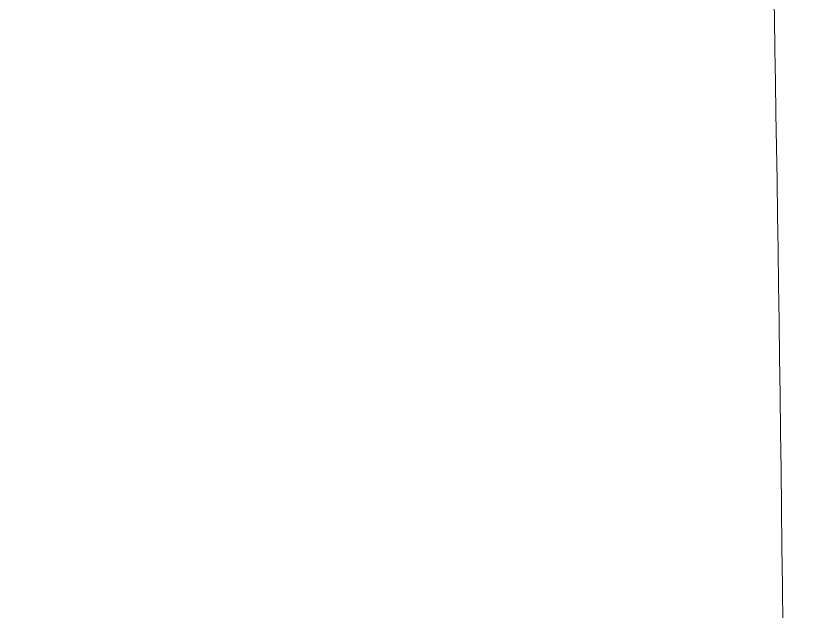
# Model space of a CAD drawing. Extents: x 359 to 483, y -510 to -85.
# Drawn here: x 439.47 to 482.82, y -297.39 to -264.51 of the extents above; entities that cross this region are included whole.
import ezdxf

# ---------------------------------------------------------------- set-up
doc = ezdxf.new("R2010")
doc.units = 0
doc.header["$MEASUREMENT"] = 0
doc.layers.add('Layer 1', color=7, linetype='Continuous')

msp = doc.modelspace()

# ---------------------------------------------------------------- linework, layer by layer
at = {"layer": 'Layer 1', "lineweight": 0}
msp.add_open_spline([(480.384, -236.21), (477.778, -218.221), (471.8, -202.258), (457.192, -190.652), (456.27, -189.919), (455.329, -189.239), (454.378, -188.583), (454.375, -188.577), (454.375, -188.574), (454.372, -188.568), (452.72, -185.571), (444.486, -174.406), (443.343, -166.788), (443.113, -165.25), (443.023, -163.689), (442.923, -162.139), (442.516, -155.827), (442.299, -149.504), (441.696, -143.205), (441.4, -140.11), (441.039, -137.006), (440.409, -133.958), (439.927, -131.628), (439.549, -128.164), (437.361, -126.737), (435.822, -125.733), (433.515, -125.783), (431.765, -125.417), (429.415, -124.926), (427.103, -124.275), (424.81, -123.567), (424.638, -123.514), (424.466, -123.476), (424.294, -123.43), (423.24, -120.997), (423.108, -118.615), (423.164, -117.16), (426.49, -115.522), (428.87, -111.133), (428.857, -105.967), (428.844, -100.129), (425.783, -95.293), (421.768, -94.311), (423.648, -93.525), (424.872, -91.484), (424.391, -89.236), (424.033, -87.566), (422.678, -86.221), (421.006, -85.876), (418.135, -85.282), (415.613, -87.462), (415.619, -90.226), (415.624, -92.127), (416.825, -93.741), (418.506, -94.37), (414.609, -95.495), (411.688, -100.28), (411.702, -106.008), (411.714, -111.174), (414.114, -115.551), (417.448, -117.174), (417.51, -118.618), (417.393, -120.978), (416.37, -123.399), (413.705, -123.916), (411.064, -124.78), (408.486, -125.448), (406.503, -125.963), (404.179, -125.643), (402.395, -126.819), (400.214, -128.258), (399.852, -131.723), (399.381, -134.055), (398.765, -137.106), (398.42, -140.212), (398.138, -143.309), (397.565, -149.61), (397.378, -155.934), (397.001, -162.248), (396.908, -163.799), (396.826, -165.36), (396.603, -166.899), (395.496, -174.522), (387.038, -186.635), (385.4, -189.64), (385.399, -189.643), (385.399, -189.644), (385.397, -189.647), (384.881, -190.029), (384.367, -190.419), (383.86, -190.826), (369.308, -202.502), (363.405, -218.492), (360.884, -236.493), (359.233, -248.287), (359.066, -443.788), (359.066, -443.788), (359.066, -479.813), (384.682, -509.503), (420.707, -509.503), (420.707, -509.503), (420.707, -509.503), (420.707, -509.503), (456.731, -509.503), (482.824, -479.813), (482.824, -443.788), (482.824, -443.788), (482.092, -247.996), (480.384, -236.21)], degree=3, knots=[0, 0, 0, 0, 1, 1, 1, 2, 2, 2, 3, 3, 3, 4, 4, 4, 5, 5, 5, 6, 6, 6, 7, 7, 7, 8, 8, 8, 9, 9, 9, 10, 10, 10, 11, 11, 11, 12, 12, 12, 13, 13, 13, 14, 14, 14, 15, 15, 15, 16, 16, 16, 17, 17, 17, 18, 18, 18, 19, 19, 19, 20, 20, 20, 21, 21, 21, 22, 22, 22, 23, 23, 23, 24, 24, 24, 25, 25, 25, 26, 26, 26, 27, 27, 27, 28, 28, 28, 29, 29, 29, 30, 30, 30, 31, 31, 31, 32, 32, 32, 33, 33, 33, 34, 34, 34, 35, 35, 35, 36, 36, 36, 36], dxfattribs=at)

doc.saveas('drawing.dxf')
